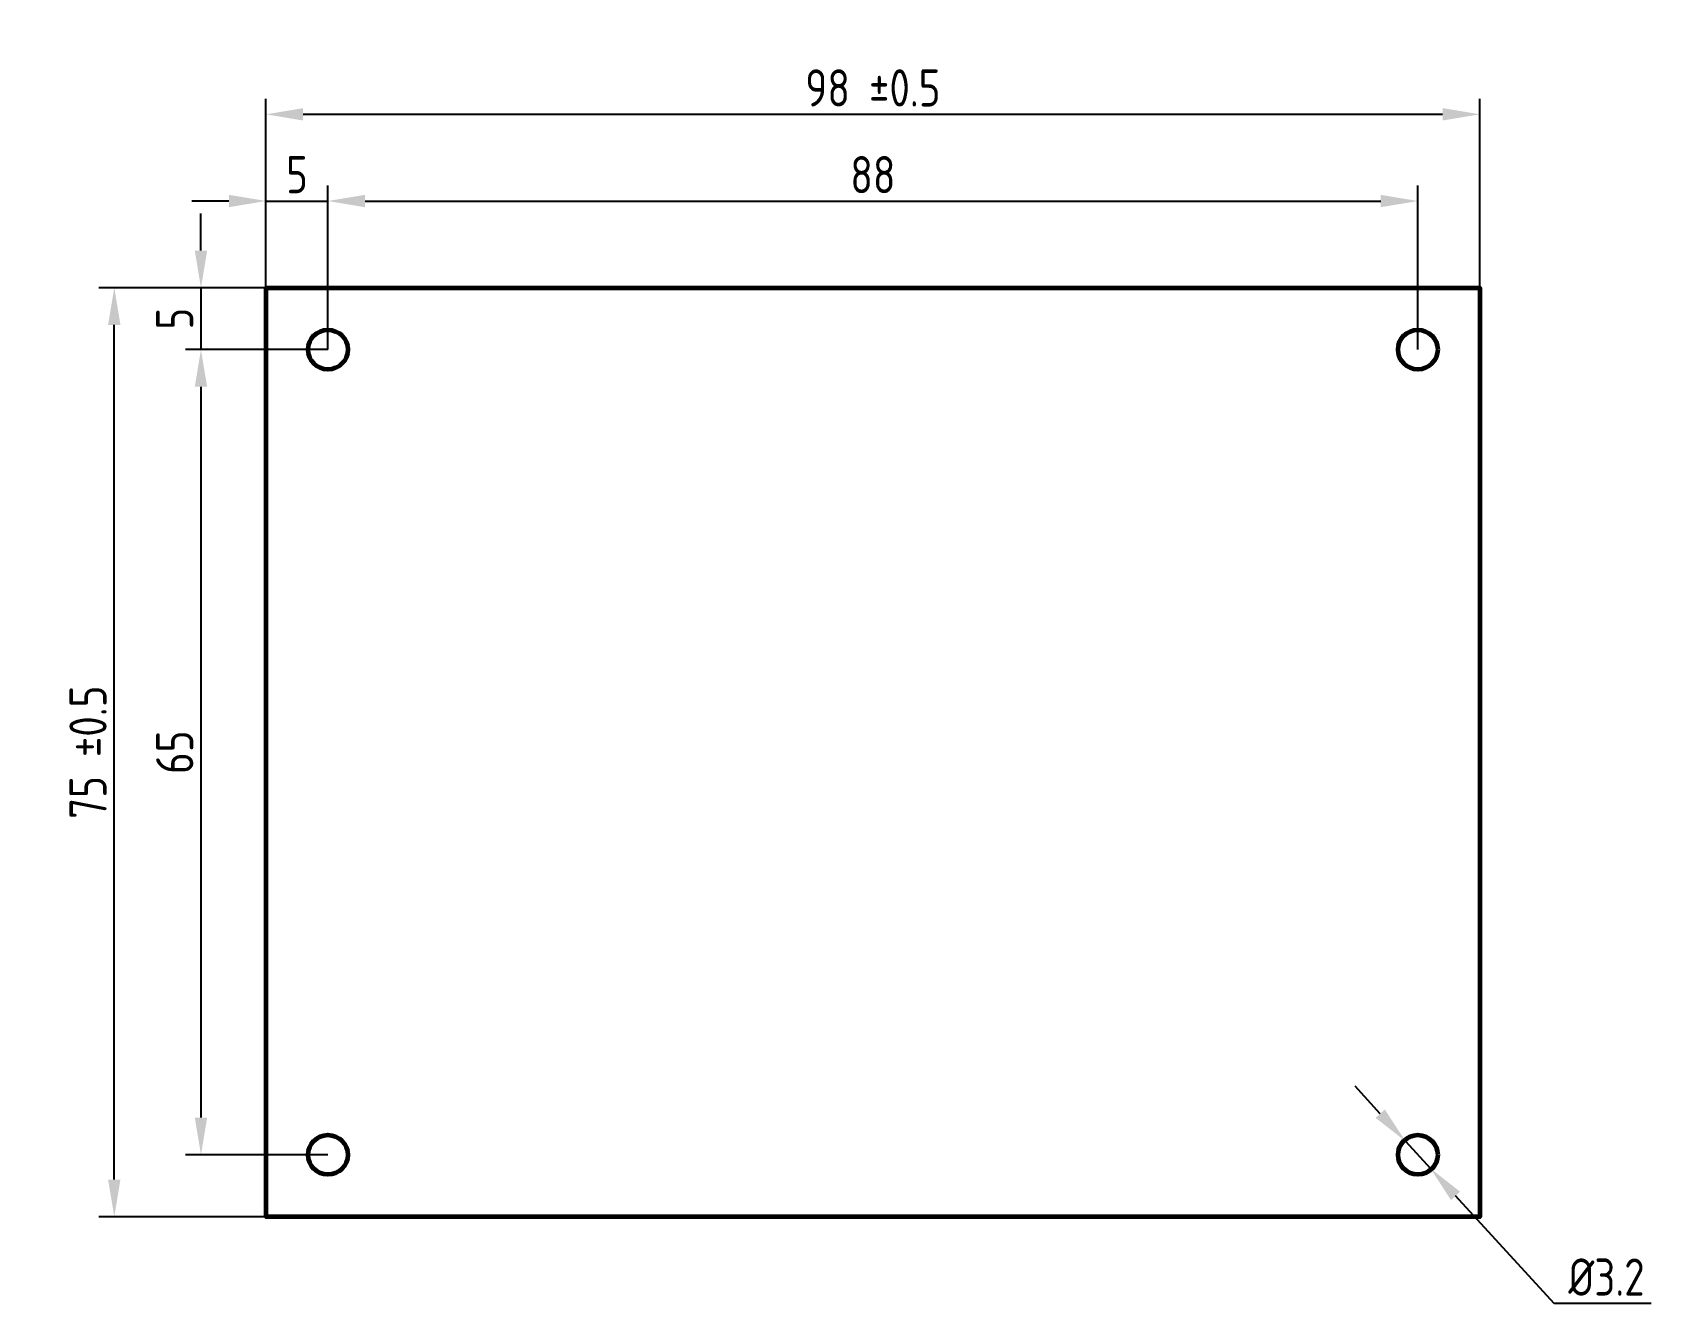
# Model space of a CAD drawing. Header units: millimetres. Extents: x 29641 to 29773, y 23216 to 23319.
import ezdxf

# ---------------------------------------------------------------- set-up
doc = ezdxf.new("R2010")
doc.units = ezdxf.units.MM
doc.layers.add('Board', color=7, linetype='Continuous', lineweight=60)
doc.layers.add('РАЗМЕРЫ', color=7, linetype='Continuous', lineweight=30)
doc.styles.add('ГОСТ 2.304', font='CS_Gost2304.shx')
doc.dimstyles.new('ГОСТ', dxfattribs={"dimscale": 0, "dimtxt": 3, "dimasz": 3, "dimexe": 1.25, "dimexo": 0, "dimtad": 1, "dimtoh": 1, "dimdec": 3, "dimtxsty": 'ГОСТ 2.304', "dimcen": 5, "dimadec": 3, "dimazin": 2, "dimtfac": 0.75, "dimtdec": 4, "dimtmove": 1, "dimatfit": 3, "dimfxl": 1, "dimtolj": 1, "dimarcsym": 0})

# ---------------------------------------------------------------- blocks, each defined once
blk = doc.blocks.new('*D9')
at = {"layer": 'Defpoints', "color": 0}
for p in [(29665.15, 23293.18), (29654.9, 23228.18), (29665.15, 23228.18)]:
    blk.add_point(p, dxfattribs=at)
at = {"layer": 'РАЗМЕРЫ', "color": 0, "lineweight": -2}
for p, q in [((29665.15, 23293.18), (29653.65, 23293.18)), ((29654.9, 23290.18), (29654.9, 23231.18)), ((29665.15, 23228.18), (29653.65, 23228.18))]:
    blk.add_line(p, q, dxfattribs=at)
at = {"layer": 'РАЗМЕРЫ', "color": 0}
for points in [[(29655.4, 23290.18), (29654.4, 23290.18), (29654.9, 23293.18)], [(29654.4, 23231.18), (29655.4, 23231.18), (29654.9, 23228.18)]]:
    blk.add_solid(points, dxfattribs=at)
at = {"layer": 'РАЗМЕРЫ', "color": 0, "ltscale": 100, "insert": (29652.78, 23260.68), "char_height": 3, "attachment_point": 5, "rotation": 90, "style": 'ГОСТ 2.304'}
blk.add_mtext('\\A1;65', dxfattribs=at)
blk = doc.blocks.new('*D10')
at = {"layer": 'Defpoints', "color": 0}
for p in [(29753.15, 23305.18), (29665.15, 23293.18), (29753.15, 23293.18)]:
    blk.add_point(p, dxfattribs=at)
at = {"layer": 'РАЗМЕРЫ', "color": 0, "lineweight": -2}
for p, q in [((29665.15, 23293.18), (29665.15, 23306.43)), ((29753.15, 23293.18), (29753.15, 23306.43)), ((29668.15, 23305.18), (29750.15, 23305.18))]:
    blk.add_line(p, q, dxfattribs=at)
at = {"layer": 'РАЗМЕРЫ', "color": 0}
for points in [[(29668.15, 23305.68), (29668.15, 23304.68), (29665.15, 23305.18)], [(29750.15, 23304.68), (29750.15, 23305.68), (29753.15, 23305.18)]]:
    blk.add_solid(points, dxfattribs=at)
at = {"layer": 'РАЗМЕРЫ', "color": 0, "ltscale": 100, "insert": (29709.15, 23307.31), "char_height": 3, "attachment_point": 5, "style": 'ГОСТ 2.304'}
blk.add_mtext('\\A1;88', dxfattribs=at)
blk = doc.blocks.new('*D11')
at = {"layer": 'Defpoints', "color": 0}
for p in [(29647.9, 23298.18), (29660.15, 23298.18), (29660.15, 23223.18)]:
    blk.add_point(p, dxfattribs=at)
at = {"layer": 'РАЗМЕРЫ', "color": 0, "lineweight": -2}
for p, q in [((29660.15, 23298.18), (29646.65, 23298.18)), ((29647.9, 23226.18), (29647.9, 23295.18)), ((29660.15, 23223.18), (29646.65, 23223.18))]:
    blk.add_line(p, q, dxfattribs=at)
at = {"layer": 'РАЗМЕРЫ', "color": 0}
for points in [[(29648.4, 23295.18), (29647.4, 23295.18), (29647.9, 23298.18)], [(29647.4, 23226.18), (29648.4, 23226.18), (29647.9, 23223.18)]]:
    blk.add_solid(points, dxfattribs=at)
at = {"layer": 'РАЗМЕРЫ', "color": 0, "ltscale": 100, "insert": (29645.78, 23260.68), "char_height": 3, "attachment_point": 5, "rotation": 90, "style": 'ГОСТ 2.304'}
blk.add_mtext('\\A1;75 %%p0.5', dxfattribs=at)
blk = doc.blocks.new('*D12')
at = {"layer": 'Defpoints', "color": 0}
for p in [(29758.15, 23312.18), (29660.15, 23298.18), (29758.15, 23298.18)]:
    blk.add_point(p, dxfattribs=at)
at = {"layer": 'РАЗМЕРЫ', "color": 0, "lineweight": -2}
for p, q in [((29660.15, 23298.18), (29660.15, 23313.43)), ((29663.15, 23312.18), (29755.15, 23312.18)), ((29758.15, 23298.18), (29758.15, 23313.43))]:
    blk.add_line(p, q, dxfattribs=at)
at = {"layer": 'РАЗМЕРЫ', "color": 0}
for points in [[(29663.15, 23312.68), (29663.15, 23311.68), (29660.15, 23312.18)], [(29755.15, 23311.68), (29755.15, 23312.68), (29758.15, 23312.18)]]:
    blk.add_solid(points, dxfattribs=at)
at = {"layer": 'РАЗМЕРЫ', "color": 0, "ltscale": 100, "insert": (29709.15, 23314.31), "char_height": 3, "attachment_point": 5, "style": 'ГОСТ 2.304'}
blk.add_mtext('\\A1;98 %%p0.5', dxfattribs=at)
blk = doc.blocks.new('*D13')
at = {"layer": 'Defpoints', "color": 0}
for p in [(29752.14, 23229.29), (29754.17, 23227.08)]:
    blk.add_point(p, dxfattribs=at)
at = {"layer": 'РАЗМЕРЫ', "color": 0, "lineweight": -2}
for p, q in [((29750.11, 23231.5), (29748.08, 23233.71)), ((29752.14, 23229.29), (29754.17, 23227.08)), ((29764.15, 23216.18), (29756.19, 23224.86)), ((29771.98, 23216.18), (29764.15, 23216.18))]:
    blk.add_line(p, q, dxfattribs=at)
at = {"layer": 'РАЗМЕРЫ', "color": 0}
for points in [[(29749.74, 23231.16), (29750.48, 23231.84), (29752.14, 23229.29)], [(29756.56, 23225.2), (29755.82, 23224.53), (29754.17, 23227.08)]]:
    blk.add_solid(points, dxfattribs=at)
at = {"layer": 'РАЗМЕРЫ', "color": 0, "ltscale": 100, "insert": (29768.38, 23218.31), "char_height": 3, "attachment_point": 5, "style": 'ГОСТ 2.304'}
blk.add_mtext('\\A1;{\\Q0;%%C}3.2', dxfattribs=at)
blk = doc.blocks.new('*D15')
at = {"layer": 'Defpoints', "color": 0}
for p in [(29660.15, 23298.18), (29654.9, 23293.18), (29665.15, 23293.18)]:
    blk.add_point(p, dxfattribs=at)
at = {"layer": 'РАЗМЕРЫ', "color": 0, "lineweight": -2}
for p, q in [((29654.9, 23301.18), (29654.9, 23304.18)), ((29660.15, 23298.18), (29653.65, 23298.18)), ((29654.9, 23298.18), (29654.9, 23293.18)), ((29665.15, 23293.18), (29653.65, 23293.18)), ((29654.9, 23290.18), (29654.9, 23287.18))]:
    blk.add_line(p, q, dxfattribs=at)
at = {"layer": 'РАЗМЕРЫ', "color": 0}
for points in [[(29654.4, 23301.18), (29655.4, 23301.18), (29654.9, 23298.18)], [(29655.4, 23290.18), (29654.4, 23290.18), (29654.9, 23293.18)]]:
    blk.add_solid(points, dxfattribs=at)
at = {"layer": 'РАЗМЕРЫ', "color": 0, "ltscale": 100, "insert": (29652.78, 23295.68), "char_height": 3, "attachment_point": 5, "rotation": 90, "style": 'ГОСТ 2.304'}
blk.add_mtext('\\A1;5', dxfattribs=at)
blk = doc.blocks.new('*D16')
at = {"layer": 'Defpoints', "color": 0}
for p in [(29665.15, 23305.18), (29660.15, 23298.18), (29665.15, 23293.18)]:
    blk.add_point(p, dxfattribs=at)
at = {"layer": 'РАЗМЕРЫ', "color": 0, "lineweight": -2}
for p, q in [((29660.15, 23298.18), (29660.15, 23306.43)), ((29665.15, 23293.18), (29665.15, 23306.43)), ((29657.15, 23305.18), (29654.15, 23305.18)), ((29660.15, 23305.18), (29665.15, 23305.18)), ((29668.15, 23305.18), (29671.15, 23305.18))]:
    blk.add_line(p, q, dxfattribs=at)
at = {"layer": 'РАЗМЕРЫ', "color": 0}
for points in [[(29657.15, 23304.68), (29657.15, 23305.68), (29660.15, 23305.18)], [(29668.15, 23305.68), (29668.15, 23304.68), (29665.15, 23305.18)]]:
    blk.add_solid(points, dxfattribs=at)
at = {"layer": 'РАЗМЕРЫ', "color": 0, "ltscale": 100, "insert": (29662.65, 23307.31), "char_height": 3, "attachment_point": 5, "style": 'ГОСТ 2.304'}
blk.add_mtext('\\A1;5', dxfattribs=at)

msp = doc.modelspace()

# ---------------------------------------------------------------- linework, layer by layer
at = {"layer": 'Board'}
msp.add_lwpolyline([(29660.1515, 23298.1813), (29758.1515, 23298.1813), (29758.1515, 23223.1813), (29660.1515, 23223.1813)], close=True, dxfattribs=at)
for centre in [(29665.1515, 23293.1813), (29753.1515, 23293.1813), (29665.1515, 23228.1813), (29753.1515, 23228.1813)]:
    msp.add_circle(centre, 1.6, dxfattribs=at)

# ---------------------------------------------------------------- dimensions: what is measured, and where the dimension line sits
at = {"layer": 'РАЗМЕРЫ'}
dim = msp.add_linear_dim(base=(29758.1515, 23312.1813), p1=(29660.1515, 23298.1813), p2=(29758.1515, 23298.1813), text='<> %%p0.5', dimstyle='ГОСТ', override={"dimscale": 1, "dimlfac": 1, "dimtxsty": 'ГОСТ 2.304', "dimsah": 1, "dimtolj": 1}, dxfattribs=at)
dim.commit()
dim.dimension.update_dxf_attribs({"geometry": '*D12', "text_midpoint": (29709.1515, 23314.3063)})
for base, p1, p2, picture, middle in [((29665.1515, 23305.1813), (29660.1515, 23298.1813), (29665.1515, 23293.1813), '*D16', (29662.6515, 23307.3063)), ((29753.1515, 23305.1813), (29665.1515, 23293.1813), (29753.1515, 23293.1813), '*D10', (29709.1515, 23307.3063))]:
    dim = msp.add_linear_dim(base=base, p1=p1, p2=p2, dimstyle='ГОСТ', override={"dimscale": 1, "dimlfac": 1, "dimtxsty": 'ГОСТ 2.304', "dimsah": 1, "dimtolj": 1}, dxfattribs=at)
    dim.commit()
    dim.dimension.update_dxf_attribs({"geometry": picture, "text_midpoint": middle})
for base, p1, p2, picture, middle in [((29654.9015, 23293.1813), (29660.1515, 23298.1813), (29665.1515, 23293.1813), '*D15', (29652.7765, 23295.6813)), ((29654.9015, 23228.1813), (29665.1515, 23293.1813), (29665.1515, 23228.1813), '*D9', (29652.7765, 23260.6813))]:
    dim = msp.add_linear_dim(base=base, p1=p1, p2=p2, angle=90, dimstyle='ГОСТ', override={"dimscale": 1, "dimlfac": 1, "dimtxsty": 'ГОСТ 2.304', "dimsah": 1, "dimtolj": 1}, dxfattribs=at)
    dim.commit()
    dim.dimension.update_dxf_attribs({"geometry": picture, "text_midpoint": middle})
dim = msp.add_linear_dim(base=(29647.9015, 23298.1813), p1=(29660.1515, 23223.1813), p2=(29660.1515, 23298.1813), angle=90, text='<> %%p0.5', dimstyle='ГОСТ', override={"dimscale": 1, "dimlfac": 1, "dimtxsty": 'ГОСТ 2.304', "dimsah": 1, "dimtolj": 1}, dxfattribs=at)
dim.commit()
dim.dimension.update_dxf_attribs({"geometry": '*D11', "text_midpoint": (29645.7765, 23260.6813)})
dim = msp.add_diameter_dim_2p(p1=(29752.1379, 23229.287), p2=(29754.165, 23227.0756), text='{\\Q0;%%C}3.2', dimstyle='ГОСТ', override={"dimscale": 1, "dimlfac": 1, "dimtxsty": 'ГОСТ 2.304', "dimsah": 1, "dimse1": 1, "dimse2": 1, "dimtmove": 1, "dimtolj": 1}, dxfattribs=at)
dim.commit()
dim.dimension.update_dxf_attribs({"geometry": '*D13', "text_midpoint": (29764.1515, 23216.1813), "dimtype": 163})

doc.saveas('drawing.dxf')
